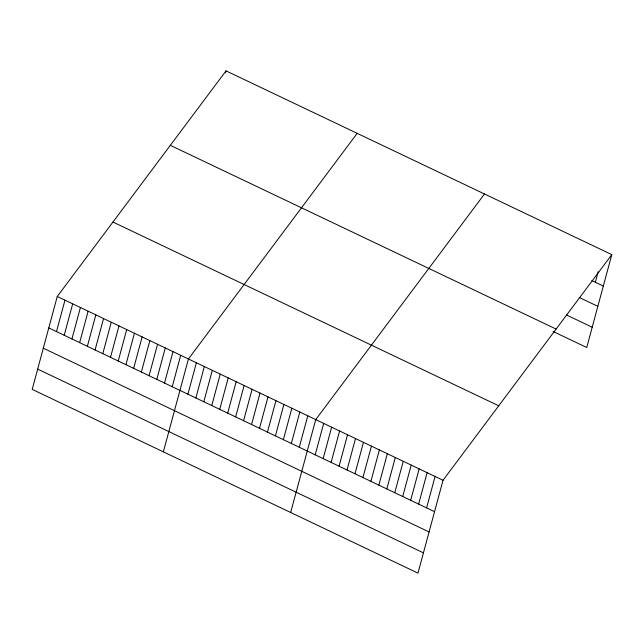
<?xml version="1.0" encoding="UTF-8"?>
<svg xmlns="http://www.w3.org/2000/svg" width="644" height="644" viewBox="0 0 644 644"><rect width="100%" height="100%" fill="white"/><g stroke="black" fill="none" stroke-linecap="round" stroke-linejoin="round"><path stroke-width="0.97" d="M57.26 296.498L32.2 389.379L417.972 573.128L443.032 480.247L611.8 254.622L226.028 70.872L57.26 296.498L443.032 480.247M56.495 331.604L64.98 300.168M64.215 335.274L72.692 303.847M71.927 338.953L80.411 307.518M79.647 342.624L88.123 311.197M87.359 346.303L95.843 314.868M95.079 349.974L103.555 318.547M102.79 353.653L111.267 322.217M110.502 357.323L118.987 325.896M118.222 361.002L126.699 329.575M125.934 364.673L134.419 333.246M133.654 368.352L142.131 336.925M141.366 372.023L149.851 340.596M225.513 72.772L226.028 70.872M149.086 375.702L157.563 344.274M156.798 379.372L165.275 347.945M164.51 383.051L172.995 351.624M172.23 386.722L180.706 355.295M163.359 451.855L188.426 358.974L357.195 133.34M187.903 394.192L196.38 362.757M195.857 397.976L204.333 366.549M203.81 401.767L212.295 370.34M211.771 405.559L220.248 374.132M219.725 409.351L228.209 377.923M227.686 413.142L236.163 381.707M235.64 416.926L244.116 385.498M243.593 420.717L252.078 389.29M251.554 424.509L260.031 393.082M259.508 428.3L267.993 396.873M267.469 432.092L275.946 400.657M275.423 435.875L283.899 404.448M283.376 439.667L291.861 408.24M291.338 443.458L299.814 412.031M299.291 447.25L307.776 415.815M290.669 512.495L315.729 419.606L484.497 193.981M315.206 454.825L323.682 423.398M323.159 458.617L331.644 427.189M331.121 462.408L339.597 430.981M339.074 466.2L347.551 434.764M347.027 469.983L355.512 438.556M354.989 473.775L363.466 442.348M362.942 477.566L371.427 446.139M370.904 481.358L379.38 449.931M378.857 485.149L387.334 453.714M386.811 488.933L395.295 457.506M394.772 492.724L403.249 461.297M402.725 496.516L411.21 465.089M410.679 500.308L419.164 468.872M418.64 504.099L427.117 472.664M426.594 507.883L435.078 476.455M595.362 282.257L598.187 271.784M611.8 254.622L586.74 347.502L553.14 331.499M591.828 280.575L603.323 286.049M579.286 297.488L597.849 306.327M566.575 315.013L592.206 327.224M170.338 145.327L556.11 329.076M112.958 222.043L498.722 405.792M48.783 327.925L434.555 511.674M43.309 348.203L429.081 531.952M37.674 369.101L423.438 552.85"/></g></svg>
